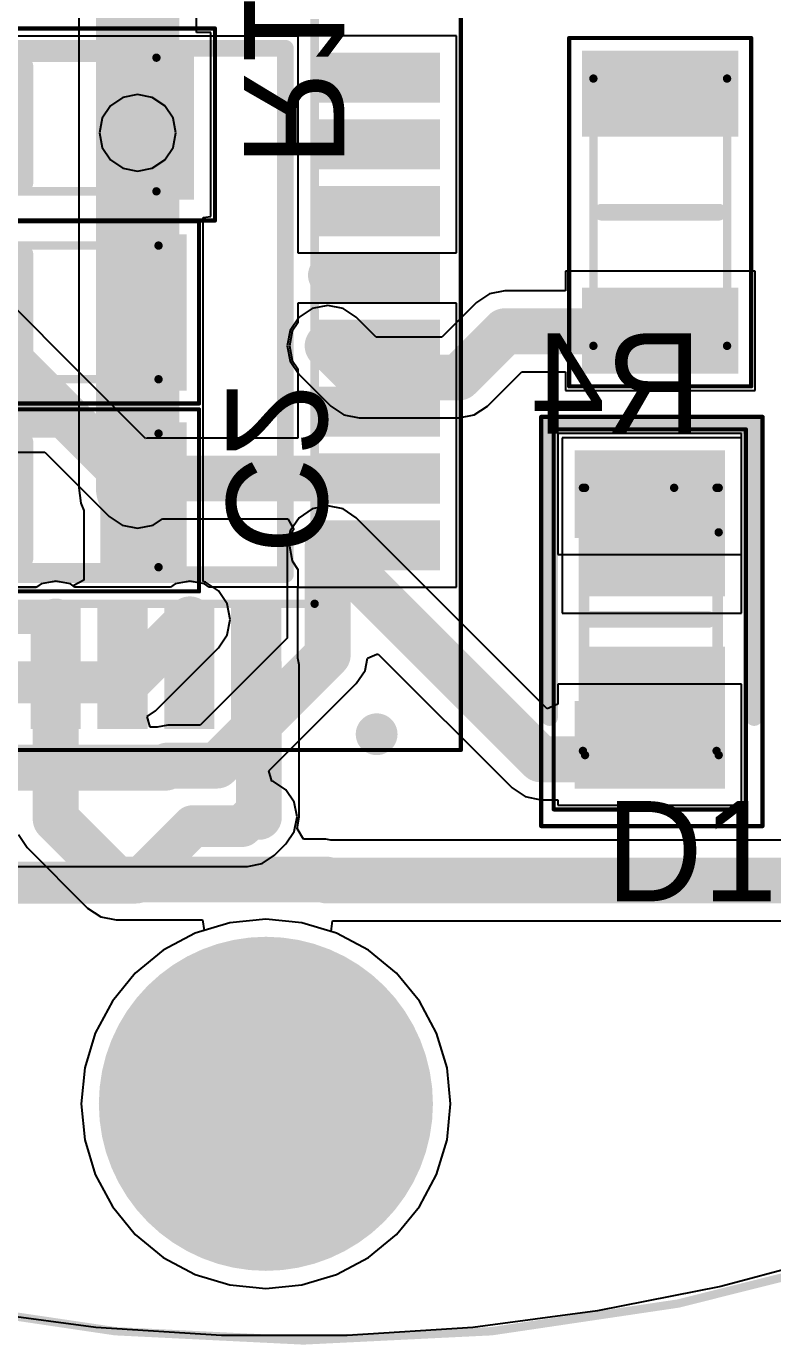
# Model space of a CAD drawing. Header units: millimetres. Extents: x 4.72 to 6.55, y 1.73 to 3.54.
# Drawn here: x 5.508 to 5.86, y 1.728 to 2.349 of the extents above; entities that cross this region are included whole.
import ezdxf

# ---------------------------------------------------------------- set-up
doc = ezdxf.new("R2010")
doc.units = ezdxf.units.MM
doc.header["$MEASUREMENT"] = 0
for name, color, linetype in [('BottomLayer', 5, 'Continuous'), ('BottomOverlay', 54, 'Continuous'), ('BottomPaste', 16, 'Continuous'), ('BottomSolder', 6, 'Continuous'), ('ConnectLayer', 7, 'Continuous'), ('Mechanical1', 6, 'Continuous'), ('Mechanical15', 56, 'Continuous'), ('Mechanical20', 56, 'Continuous'), ('MultiLayer', 9, 'Continuous'), ('TopLayer', 1, 'Continuous'), ('TopOverlay', 2, 'Continuous'), ('TopPaste', 8, 'Continuous'), ('TopSolder', 216, 'Continuous'), ('ViaHoleLayer', 16, 'Continuous')]:
    doc.layers.add(name, color=color, linetype=linetype)

# ---------------------------------------------------------------- blocks, each defined once
blk = doc.blocks.new('RESC3216X60N_B_9')
at = {"layer": 'BottomLayer'}
for points in [[(-0.07972, 0.03543), (-0.07972, -0.03543), (-0.03839, 0.03543), (-0.03839, -0.03543)], [(0.03839, 0.03543), (0.03839, -0.03543), (0.07972, 0.03543), (0.07972, -0.03543)]]:
    blk.add_solid(points, dxfattribs=at)
at = {"layer": 'BottomOverlay', "const_width": 0.00787}
blk.add_lwpolyline([(0, -0.02756), (0, 0.02756)], dxfattribs=at)
at = {"layer": 'BottomOverlay', "const_width": 0.00394}
for points in [[(-0.00197, 0.02756, 1), (0.00197, 0.02756, 1)], [(-0.00197, -0.02756, 1), (0.00197, -0.02756, 1)]]:
    blk.add_lwpolyline(points, format="xyb", close=True, dxfattribs=at)
at = {"layer": 'BottomPaste'}
for points in [[(-0.07972, 0.03543), (-0.07972, -0.03543), (-0.03839, 0.03543), (-0.03839, -0.03543)], [(0.03839, 0.03543), (0.03839, -0.03543), (0.07972, 0.03543), (0.07972, -0.03543)]]:
    blk.add_solid(points, dxfattribs=at)
at = {"layer": 'BottomSolder'}
for points in [[(-0.07972, 0.03543), (-0.07972, -0.03543), (-0.03839, 0.03543), (-0.03839, -0.03543)], [(0.03839, 0.03543), (0.03839, -0.03543), (0.07972, 0.03543), (0.07972, -0.03543)]]:
    blk.add_solid(points, dxfattribs=at)
at = {"layer": 'Mechanical15', "const_width": 0.00394}
for points in [[(0.06201, 0.0315), (-0.06201, 0.0315)], [(-0.06201, -0.0315), (-0.06201, 0.0315)], [(0.06201, -0.0315), (0.06201, 0.0315)], [(0.06201, -0.0315), (-0.06201, -0.0315)]]:
    blk.add_lwpolyline(points, dxfattribs=at)
at = {"layer": 'Mechanical15', "const_width": 0.00197}
for points in [[(-0.06299, 0.0315, 1), (-0.06102, 0.0315, 1)], [(-0.06299, 0.0315, 1), (-0.06102, 0.0315, 1)], [(0.06102, 0.0315, 1), (0.06299, 0.0315, 1)], [(0.06102, 0.0315, 1), (0.06299, 0.0315, 1)], [(-0.06299, -0.0315, 1), (-0.06102, -0.0315, 1)], [(-0.06299, -0.0315, 1), (-0.06102, -0.0315, 1)], [(0.06102, -0.0315, 1), (0.06299, -0.0315, 1)], [(0.06102, -0.0315, 1), (0.06299, -0.0315, 1)]]:
    blk.add_lwpolyline(points, format="xyb", close=True, dxfattribs=at)
at = {"layer": 'Mechanical20', "const_width": 0.00197}
for points in [[(0.08957, 0.04528), (-0.08957, 0.04528)], [(-0.08957, -0.04528), (-0.08957, 0.04528)], [(0.08957, -0.04528), (0.08957, 0.04528)], [(0.08957, -0.04528), (-0.08957, -0.04528)]]:
    blk.add_lwpolyline(points, dxfattribs=at)
at = {"layer": 'Mechanical20', "const_width": 0.000984}
for points in [[(-0.09006, 0.04528, 1), (-0.08907, 0.04528, 1)], [(-0.09006, 0.04528, 1), (-0.08907, 0.04528, 1)], [(0.08907, 0.04528, 1), (0.09006, 0.04528, 1)], [(0.08907, 0.04528, 1), (0.09006, 0.04528, 1)], [(-0.09006, -0.04528, 1), (-0.08907, -0.04528, 1)], [(-0.09006, -0.04528, 1), (-0.08907, -0.04528, 1)], [(0.08907, -0.04528, 1), (0.09006, -0.04528, 1)], [(0.08907, -0.04528, 1), (0.09006, -0.04528, 1)]]:
    blk.add_lwpolyline(points, format="xyb", close=True, dxfattribs=at)
blk = doc.blocks.new('LEDC3216X120NRED_12')
at = {"layer": 'Mechanical15', "const_width": 0.00394}
for points in [[(-0.06299, 0.01051), (-0.04201, 0.0315)], [(-0.06299, -0.0315), (-0.06299, 0.0315)], [(0.06299, 0.0315), (-0.06299, 0.0315)], [(0.06299, -0.0315), (0.06299, 0.0315)], [(0.06299, -0.0315), (-0.06299, -0.0315)]]:
    blk.add_lwpolyline(points, dxfattribs=at)
at = {"layer": 'Mechanical15', "const_width": 0.00197}
for points in [[(-0.06398, 0.0315, 1), (-0.06201, 0.0315, 1)], [(-0.06398, 0.0315, 1), (-0.06201, 0.0315, 1)], [(-0.04299, 0.0315, 1), (-0.04102, 0.0315, 1)], [(0.06201, 0.0315, 1), (0.06398, 0.0315, 1)], [(0.06201, 0.0315, 1), (0.06398, 0.0315, 1)], [(-0.06398, 0.01051, 1), (-0.06201, 0.01051, 1)], [(-0.06398, -0.0315, 1), (-0.06201, -0.0315, 1)], [(-0.06398, -0.0315, 1), (-0.06201, -0.0315, 1)], [(0.06201, -0.0315, 1), (0.06398, -0.0315, 1)], [(0.06201, -0.0315, 1), (0.06398, -0.0315, 1)]]:
    blk.add_lwpolyline(points, format="xyb", close=True, dxfattribs=at)
at = {"layer": 'Mechanical20', "const_width": 0.00197}
for points in [[(-0.09646, -0.05217), (-0.09646, 0.05217)], [(0.09646, 0.05217), (-0.09646, 0.05217)], [(0.09646, -0.05217), (0.09646, 0.05217)], [(0.09646, -0.05217), (-0.09646, -0.05217)]]:
    blk.add_lwpolyline(points, dxfattribs=at)
at = {"layer": 'Mechanical20', "const_width": 0.000984}
for points in [[(-0.09695, 0.05217, 1), (-0.09596, 0.05217, 1)], [(-0.09695, 0.05217, 1), (-0.09596, 0.05217, 1)], [(0.09596, 0.05217, 1), (0.09695, 0.05217, 1)], [(0.09596, 0.05217, 1), (0.09695, 0.05217, 1)], [(-0.09695, -0.05217, 1), (-0.09596, -0.05217, 1)], [(-0.09695, -0.05217, 1), (-0.09596, -0.05217, 1)], [(0.09596, -0.05217, 1), (0.09695, -0.05217, 1)], [(0.09596, -0.05217, 1), (0.09695, -0.05217, 1)]]:
    blk.add_lwpolyline(points, format="xyb", close=True, dxfattribs=at)
at = {"layer": 'TopLayer'}
for points in [[(-0.01181, -0.03445), (-0.01181, 0.03445), (-0.07874, -0.03445), (-0.07874, 0.03445)], [(0.07874, -0.03445), (0.07874, 0.03445), (0.01181, -0.03445), (0.01181, 0.03445)]]:
    blk.add_solid(points, dxfattribs=at)
at = {"layer": 'TopOverlay', "const_width": 0.00787}
for points in [[(-0.09252, -0.04823), (-0.09252, 0.04823)], [(0.04528, 0.04823), (-0.09252, 0.04823)], [(0.04528, -0.04823), (-0.09252, -0.04823)]]:
    blk.add_lwpolyline(points, dxfattribs=at)
at = {"layer": 'TopOverlay', "const_width": 0.00394}
for points in [[(-0.09449, 0.04823, 1), (-0.09055, 0.04823, 1)], [(-0.09449, 0.04823, 1), (-0.09055, 0.04823, 1)], [(0.04331, 0.04823, 1), (0.04724, 0.04823, 1)], [(-0.09449, -0.04823, 1), (-0.09055, -0.04823, 1)], [(-0.09449, -0.04823, 1), (-0.09055, -0.04823, 1)], [(0.04331, -0.04823, 1), (0.04724, -0.04823, 1)]]:
    blk.add_lwpolyline(points, format="xyb", close=True, dxfattribs=at)
at = {"layer": 'TopPaste'}
for points in [[(-0.01181, -0.03445), (-0.01181, 0.03445), (-0.07874, -0.03445), (-0.07874, 0.03445)], [(0.07874, -0.03445), (0.07874, 0.03445), (0.01181, -0.03445), (0.01181, 0.03445)]]:
    blk.add_solid(points, dxfattribs=at)
at = {"layer": 'TopSolder'}
for points in [[(-0.01181, -0.03445), (-0.01181, 0.03445), (-0.07874, -0.03445), (-0.07874, 0.03445)], [(0.07874, -0.03445), (0.07874, 0.03445), (0.01181, -0.03445), (0.01181, 0.03445)]]:
    blk.add_solid(points, dxfattribs=at)
blk = doc.blocks.new('QFP80P900X900X120_32N_20')
at = {"layer": 'Mechanical15', "const_width": 0.00394}
for points in [[(0.1378, -0.1378), (0.1378, 0.1378)], [(-0.1378, -0.1378), (0.1378, -0.1378)]]:
    blk.add_lwpolyline(points, dxfattribs=at)
at = {"layer": 'Mechanical15', "const_width": 0.00197}
blk.add_lwpolyline([(0.13681, -0.1378, 1), (0.13878, -0.1378, 1)], format="xyb", close=True, dxfattribs=at)
blk.add_lwpolyline([(0.13681, -0.1378, 1), (0.13878, -0.1378, 1)], format="xyb", close=True, dxfattribs=at)
at = {"layer": 'Mechanical20', "const_width": 0.00197}
for points in [[(0.20669, -0.20669), (0.20669, 0.20669)], [(-0.20669, -0.20669), (0.20669, -0.20669)]]:
    blk.add_lwpolyline(points, dxfattribs=at)
at = {"layer": 'Mechanical20', "const_width": 0.000984}
blk.add_lwpolyline([(0.2062, -0.20669, 1), (0.20719, -0.20669, 1)], format="xyb", close=True, dxfattribs=at)
blk.add_lwpolyline([(0.2062, -0.20669, 1), (0.20719, -0.20669, 1)], format="xyb", close=True, dxfattribs=at)
at = {"layer": 'TopLayer'}
for points in [[(0.1378, 0.09843), (0.19685, 0.09843), (0.1378, 0.12205), (0.19685, 0.12205)], [(0.1378, 0.06693), (0.19685, 0.06693), (0.1378, 0.09055), (0.19685, 0.09055)], [(0.1378, 0.03543), (0.19685, 0.03543), (0.1378, 0.05906), (0.19685, 0.05906)], [(0.1378, 0.00394), (0.19685, 0.00394), (0.1378, 0.02756), (0.19685, 0.02756)], [(0.1378, -0.02756), (0.19685, -0.02756), (0.1378, -0.00394), (0.19685, -0.00394)], [(0.1378, -0.05906), (0.19685, -0.05906), (0.1378, -0.03543), (0.19685, -0.03543)], [(0.1378, -0.09055), (0.19685, -0.09055), (0.1378, -0.06693), (0.19685, -0.06693)], [(0.1378, -0.12205), (0.19685, -0.12205), (0.1378, -0.09843), (0.19685, -0.09843)], [(0.02756, -0.19685), (0.02756, -0.1378), (0.00394, -0.19685), (0.00394, -0.1378)], [(0.05906, -0.19685), (0.05906, -0.1378), (0.03543, -0.19685), (0.03543, -0.1378)], [(0.09055, -0.19685), (0.09055, -0.1378), (0.06693, -0.19685), (0.06693, -0.1378)], [(0.12205, -0.19685), (0.12205, -0.1378), (0.09843, -0.19685), (0.09843, -0.1378)]]:
    blk.add_solid(points, dxfattribs=at)
at = {"layer": 'TopOverlay', "const_width": 0.00787}
for points in [[(-0.12402, 0.12402), (0.12402, 0.12402)], [(0.12402, -0.12402), (0.12402, 0.12402)], [(-0.12402, -0.12402), (0.12402, -0.12402)]]:
    blk.add_lwpolyline(points, dxfattribs=at)
at = {"layer": 'TopOverlay', "const_width": 0.00394}
for points in [[(0.12205, 0.12402, 1), (0.12598, 0.12402, 1)], [(0.12205, 0.12402, 1), (0.12598, 0.12402, 1)], [(0.12205, -0.12402, 1), (0.12598, -0.12402, 1)], [(0.12205, -0.12402, 1), (0.12598, -0.12402, 1)]]:
    blk.add_lwpolyline(points, format="xyb", close=True, dxfattribs=at)
at = {"layer": 'TopPaste'}
for points in [[(0.1378, 0.09843), (0.19685, 0.09843), (0.1378, 0.12205), (0.19685, 0.12205)], [(0.1378, 0.06693), (0.19685, 0.06693), (0.1378, 0.09055), (0.19685, 0.09055)], [(0.1378, 0.03543), (0.19685, 0.03543), (0.1378, 0.05906), (0.19685, 0.05906)], [(0.1378, 0.00394), (0.19685, 0.00394), (0.1378, 0.02756), (0.19685, 0.02756)], [(0.1378, -0.02756), (0.19685, -0.02756), (0.1378, -0.00394), (0.19685, -0.00394)], [(0.1378, -0.05906), (0.19685, -0.05906), (0.1378, -0.03543), (0.19685, -0.03543)], [(0.1378, -0.09055), (0.19685, -0.09055), (0.1378, -0.06693), (0.19685, -0.06693)], [(0.1378, -0.12205), (0.19685, -0.12205), (0.1378, -0.09843), (0.19685, -0.09843)], [(0.02756, -0.19685), (0.02756, -0.1378), (0.00394, -0.19685), (0.00394, -0.1378)], [(0.05906, -0.19685), (0.05906, -0.1378), (0.03543, -0.19685), (0.03543, -0.1378)], [(0.09055, -0.19685), (0.09055, -0.1378), (0.06693, -0.19685), (0.06693, -0.1378)], [(0.12205, -0.19685), (0.12205, -0.1378), (0.09843, -0.19685), (0.09843, -0.1378)]]:
    blk.add_solid(points, dxfattribs=at)
at = {"layer": 'TopSolder'}
for points in [[(0.1378, 0.09843), (0.19685, 0.09843), (0.1378, 0.12205), (0.19685, 0.12205)], [(0.1378, 0.06693), (0.19685, 0.06693), (0.1378, 0.09055), (0.19685, 0.09055)], [(0.1378, 0.03543), (0.19685, 0.03543), (0.1378, 0.05906), (0.19685, 0.05906)], [(0.1378, 0.00394), (0.19685, 0.00394), (0.1378, 0.02756), (0.19685, 0.02756)], [(0.1378, -0.02756), (0.19685, -0.02756), (0.1378, -0.00394), (0.19685, -0.00394)], [(0.1378, -0.05906), (0.19685, -0.05906), (0.1378, -0.03543), (0.19685, -0.03543)], [(0.1378, -0.09055), (0.19685, -0.09055), (0.1378, -0.06693), (0.19685, -0.06693)], [(0.1378, -0.12205), (0.19685, -0.12205), (0.1378, -0.09843), (0.19685, -0.09843)], [(0.02756, -0.19685), (0.02756, -0.1378), (0.00394, -0.19685), (0.00394, -0.1378)], [(0.05906, -0.19685), (0.05906, -0.1378), (0.03543, -0.19685), (0.03543, -0.1378)], [(0.09055, -0.19685), (0.09055, -0.1378), (0.06693, -0.19685), (0.06693, -0.1378)], [(0.12205, -0.19685), (0.12205, -0.1378), (0.09843, -0.19685), (0.09843, -0.1378)]]:
    blk.add_solid(points, dxfattribs=at)
blk = doc.blocks.new('RESC3216X60N_B_29')
at = {"layer": 'BottomLayer'}
for points in [[(-0.07972, 0.03543), (-0.07972, -0.03543), (-0.03839, 0.03543), (-0.03839, -0.03543)], [(0.03839, 0.03543), (0.03839, -0.03543), (0.07972, 0.03543), (0.07972, -0.03543)]]:
    blk.add_solid(points, dxfattribs=at)
at = {"layer": 'BottomOverlay', "const_width": 0.00787}
blk.add_lwpolyline([(0, 0.02756), (0, -0.02756)], dxfattribs=at)
at = {"layer": 'BottomOverlay', "const_width": 0.00394}
for points in [[(-0.00197, 0.02756, 1), (0.00197, 0.02756, 1)], [(-0.00197, -0.02756, 1), (0.00197, -0.02756, 1)]]:
    blk.add_lwpolyline(points, format="xyb", close=True, dxfattribs=at)
at = {"layer": 'BottomPaste'}
for points in [[(-0.07972, 0.03543), (-0.07972, -0.03543), (-0.03839, 0.03543), (-0.03839, -0.03543)], [(0.03839, 0.03543), (0.03839, -0.03543), (0.07972, 0.03543), (0.07972, -0.03543)]]:
    blk.add_solid(points, dxfattribs=at)
at = {"layer": 'BottomSolder'}
for points in [[(-0.07972, 0.03543), (-0.07972, -0.03543), (-0.03839, 0.03543), (-0.03839, -0.03543)], [(0.03839, 0.03543), (0.03839, -0.03543), (0.07972, 0.03543), (0.07972, -0.03543)]]:
    blk.add_solid(points, dxfattribs=at)
at = {"layer": 'Mechanical15', "const_width": 0.00394}
for points in [[(0.06201, 0.0315), (-0.06201, 0.0315)], [(-0.06201, 0.0315), (-0.06201, -0.0315)], [(0.06201, 0.0315), (0.06201, -0.0315)], [(0.06201, -0.0315), (-0.06201, -0.0315)]]:
    blk.add_lwpolyline(points, dxfattribs=at)
at = {"layer": 'Mechanical15', "const_width": 0.00197}
for points in [[(-0.06299, 0.0315, 1), (-0.06102, 0.0315, 1)], [(-0.06299, 0.0315, 1), (-0.06102, 0.0315, 1)], [(0.06102, 0.0315, 1), (0.06299, 0.0315, 1)], [(0.06102, 0.0315, 1), (0.06299, 0.0315, 1)], [(-0.06299, -0.0315, 1), (-0.06102, -0.0315, 1)], [(-0.06299, -0.0315, 1), (-0.06102, -0.0315, 1)], [(0.06102, -0.0315, 1), (0.06299, -0.0315, 1)], [(0.06102, -0.0315, 1), (0.06299, -0.0315, 1)]]:
    blk.add_lwpolyline(points, format="xyb", close=True, dxfattribs=at)
at = {"layer": 'Mechanical20', "const_width": 0.00197}
for points in [[(0.08957, 0.04528), (-0.08957, 0.04528)], [(-0.08957, 0.04528), (-0.08957, -0.04528)], [(0.08957, 0.04528), (0.08957, -0.04528)], [(0.08957, -0.04528), (-0.08957, -0.04528)]]:
    blk.add_lwpolyline(points, dxfattribs=at)
at = {"layer": 'Mechanical20', "const_width": 0.000984}
for points in [[(-0.09006, 0.04528, 1), (-0.08907, 0.04528, 1)], [(-0.09006, 0.04528, 1), (-0.08907, 0.04528, 1)], [(0.08907, 0.04528, 1), (0.09006, 0.04528, 1)], [(0.08907, 0.04528, 1), (0.09006, 0.04528, 1)], [(-0.09006, -0.04528, 1), (-0.08907, -0.04528, 1)], [(-0.09006, -0.04528, 1), (-0.08907, -0.04528, 1)], [(0.08907, -0.04528, 1), (0.09006, -0.04528, 1)], [(0.08907, -0.04528, 1), (0.09006, -0.04528, 1)]]:
    blk.add_lwpolyline(points, format="xyb", close=True, dxfattribs=at)
blk = doc.blocks.new('CAPC3216X170N_B_45')
at = {"layer": 'BottomLayer'}
for points in [[(-0.07618, 0.03681), (-0.07618, -0.03681), (-0.03563, 0.03681), (-0.03563, -0.03681)], [(0.03563, 0.03681), (0.03563, -0.03681), (0.07618, 0.03681), (0.07618, -0.03681)]]:
    blk.add_solid(points, dxfattribs=at)
at = {"layer": 'BottomOverlay', "const_width": 0.00787}
blk.add_lwpolyline([(0, 0.02756), (0, -0.02756)], dxfattribs=at)
at = {"layer": 'BottomOverlay', "const_width": 0.00394}
for points in [[(-0.00197, 0.02756, 1), (0.00197, 0.02756, 1)], [(-0.00197, -0.02756, 1), (0.00197, -0.02756, 1)]]:
    blk.add_lwpolyline(points, format="xyb", close=True, dxfattribs=at)
at = {"layer": 'BottomPaste'}
for points in [[(-0.07618, 0.03681), (-0.07618, -0.03681), (-0.03563, 0.03681), (-0.03563, -0.03681)], [(0.03563, 0.03681), (0.03563, -0.03681), (0.07618, 0.03681), (0.07618, -0.03681)]]:
    blk.add_solid(points, dxfattribs=at)
at = {"layer": 'BottomSolder'}
for points in [[(-0.07618, 0.03681), (-0.07618, -0.03681), (-0.03563, 0.03681), (-0.03563, -0.03681)], [(0.03563, 0.03681), (0.03563, -0.03681), (0.07618, 0.03681), (0.07618, -0.03681)]]:
    blk.add_solid(points, dxfattribs=at)
at = {"layer": 'Mechanical15', "const_width": 0.00394}
for points in [[(-0.06299, 0.0315), (0.06299, 0.0315)], [(-0.06299, 0.0315), (-0.06299, -0.0315)], [(0.06299, 0.0315), (0.06299, -0.0315)], [(-0.06299, -0.0315), (0.06299, -0.0315)]]:
    blk.add_lwpolyline(points, dxfattribs=at)
at = {"layer": 'Mechanical15', "const_width": 0.00197}
for points in [[(-0.06398, 0.0315, 1), (-0.06201, 0.0315, 1)], [(-0.06398, 0.0315, 1), (-0.06201, 0.0315, 1)], [(0.06201, 0.0315, 1), (0.06398, 0.0315, 1)], [(0.06201, 0.0315, 1), (0.06398, 0.0315, 1)], [(-0.06398, -0.0315, 1), (-0.06201, -0.0315, 1)], [(-0.06398, -0.0315, 1), (-0.06201, -0.0315, 1)], [(0.06201, -0.0315, 1), (0.06398, -0.0315, 1)], [(0.06201, -0.0315, 1), (0.06398, -0.0315, 1)]]:
    blk.add_lwpolyline(points, format="xyb", close=True, dxfattribs=at)
at = {"layer": 'Mechanical20', "const_width": 0.00197}
for points in [[(-0.08209, 0.04291), (0.08209, 0.04291)], [(-0.08209, 0.04291), (-0.08209, -0.04291)], [(0.08209, 0.04291), (0.08209, -0.04291)], [(-0.08209, -0.04291), (0.08209, -0.04291)]]:
    blk.add_lwpolyline(points, dxfattribs=at)
at = {"layer": 'Mechanical20', "const_width": 0.000984}
for points in [[(-0.08258, 0.04291, 1), (-0.08159, 0.04291, 1)], [(-0.08258, 0.04291, 1), (-0.08159, 0.04291, 1)], [(0.08159, 0.04291, 1), (0.08258, 0.04291, 1)], [(0.08159, 0.04291, 1), (0.08258, 0.04291, 1)], [(-0.08258, -0.04291, 1), (-0.08159, -0.04291, 1)], [(-0.08258, -0.04291, 1), (-0.08159, -0.04291, 1)], [(0.08159, -0.04291, 1), (0.08258, -0.04291, 1)], [(0.08159, -0.04291, 1), (0.08258, -0.04291, 1)]]:
    blk.add_lwpolyline(points, format="xyb", close=True, dxfattribs=at)
blk = doc.blocks.new('CAPC3216X170N_B_46')
at = {"layer": 'BottomLayer'}
for points in [[(-0.07618, 0.03681), (-0.07618, -0.03681), (-0.03563, 0.03681), (-0.03563, -0.03681)], [(0.03563, 0.03681), (0.03563, -0.03681), (0.07618, 0.03681), (0.07618, -0.03681)]]:
    blk.add_solid(points, dxfattribs=at)
at = {"layer": 'BottomOverlay', "const_width": 0.00787}
blk.add_lwpolyline([(0, 0.02756), (0, -0.02756)], dxfattribs=at)
at = {"layer": 'BottomOverlay', "const_width": 0.00394}
for points in [[(-0.00197, 0.02756, 1), (0.00197, 0.02756, 1)], [(-0.00197, -0.02756, 1), (0.00197, -0.02756, 1)]]:
    blk.add_lwpolyline(points, format="xyb", close=True, dxfattribs=at)
at = {"layer": 'BottomPaste'}
for points in [[(-0.07618, 0.03681), (-0.07618, -0.03681), (-0.03563, 0.03681), (-0.03563, -0.03681)], [(0.03563, 0.03681), (0.03563, -0.03681), (0.07618, 0.03681), (0.07618, -0.03681)]]:
    blk.add_solid(points, dxfattribs=at)
at = {"layer": 'BottomSolder'}
for points in [[(-0.07618, 0.03681), (-0.07618, -0.03681), (-0.03563, 0.03681), (-0.03563, -0.03681)], [(0.03563, 0.03681), (0.03563, -0.03681), (0.07618, 0.03681), (0.07618, -0.03681)]]:
    blk.add_solid(points, dxfattribs=at)
at = {"layer": 'Mechanical15', "const_width": 0.00394}
for points in [[(0.06299, 0.0315), (-0.06299, 0.0315)], [(-0.06299, 0.0315), (-0.06299, -0.0315)], [(0.06299, 0.0315), (0.06299, -0.0315)], [(0.06299, -0.0315), (-0.06299, -0.0315)]]:
    blk.add_lwpolyline(points, dxfattribs=at)
at = {"layer": 'Mechanical15', "const_width": 0.00197}
for points in [[(-0.06398, 0.0315, 1), (-0.06201, 0.0315, 1)], [(-0.06398, 0.0315, 1), (-0.06201, 0.0315, 1)], [(0.06201, 0.0315, 1), (0.06398, 0.0315, 1)], [(0.06201, 0.0315, 1), (0.06398, 0.0315, 1)], [(-0.06398, -0.0315, 1), (-0.06201, -0.0315, 1)], [(-0.06398, -0.0315, 1), (-0.06201, -0.0315, 1)], [(0.06201, -0.0315, 1), (0.06398, -0.0315, 1)], [(0.06201, -0.0315, 1), (0.06398, -0.0315, 1)]]:
    blk.add_lwpolyline(points, format="xyb", close=True, dxfattribs=at)
at = {"layer": 'Mechanical20', "const_width": 0.00197}
for points in [[(0.08209, 0.04291), (-0.08209, 0.04291)], [(-0.08209, 0.04291), (-0.08209, -0.04291)], [(0.08209, 0.04291), (0.08209, -0.04291)], [(0.08209, -0.04291), (-0.08209, -0.04291)]]:
    blk.add_lwpolyline(points, dxfattribs=at)
at = {"layer": 'Mechanical20', "const_width": 0.000984}
for points in [[(-0.08258, 0.04291, 1), (-0.08159, 0.04291, 1)], [(-0.08258, 0.04291, 1), (-0.08159, 0.04291, 1)], [(0.08159, 0.04291, 1), (0.08258, 0.04291, 1)], [(0.08159, 0.04291, 1), (0.08258, 0.04291, 1)], [(-0.08258, -0.04291, 1), (-0.08159, -0.04291, 1)], [(-0.08258, -0.04291, 1), (-0.08159, -0.04291, 1)], [(0.08159, -0.04291, 1), (0.08258, -0.04291, 1)], [(0.08159, -0.04291, 1), (0.08258, -0.04291, 1)]]:
    blk.add_lwpolyline(points, format="xyb", close=True, dxfattribs=at)
blk = doc.blocks.new('CAPC3216X170N_B_47')
at = {"layer": 'BottomLayer'}
for points in [[(-0.07618, 0.03681), (-0.07618, -0.03681), (-0.03563, 0.03681), (-0.03563, -0.03681)], [(0.03563, 0.03681), (0.03563, -0.03681), (0.07618, 0.03681), (0.07618, -0.03681)]]:
    blk.add_solid(points, dxfattribs=at)
at = {"layer": 'BottomOverlay', "const_width": 0.00787}
blk.add_lwpolyline([(0, 0.02756), (0, -0.02756)], dxfattribs=at)
at = {"layer": 'BottomOverlay', "const_width": 0.00394}
for points in [[(-0.00197, 0.02756, 1), (0.00197, 0.02756, 1)], [(-0.00197, -0.02756, 1), (0.00197, -0.02756, 1)]]:
    blk.add_lwpolyline(points, format="xyb", close=True, dxfattribs=at)
at = {"layer": 'BottomPaste'}
for points in [[(-0.07618, 0.03681), (-0.07618, -0.03681), (-0.03563, 0.03681), (-0.03563, -0.03681)], [(0.03563, 0.03681), (0.03563, -0.03681), (0.07618, 0.03681), (0.07618, -0.03681)]]:
    blk.add_solid(points, dxfattribs=at)
at = {"layer": 'BottomSolder'}
for points in [[(-0.07618, 0.03681), (-0.07618, -0.03681), (-0.03563, 0.03681), (-0.03563, -0.03681)], [(0.03563, 0.03681), (0.03563, -0.03681), (0.07618, 0.03681), (0.07618, -0.03681)]]:
    blk.add_solid(points, dxfattribs=at)
at = {"layer": 'Mechanical15', "const_width": 0.00394}
for points in [[(0.06299, 0.0315), (-0.06299, 0.0315)], [(-0.06299, 0.0315), (-0.06299, -0.0315)], [(0.06299, 0.0315), (0.06299, -0.0315)], [(0.06299, -0.0315), (-0.06299, -0.0315)]]:
    blk.add_lwpolyline(points, dxfattribs=at)
at = {"layer": 'Mechanical15', "const_width": 0.00197}
for points in [[(-0.06398, 0.0315, 1), (-0.06201, 0.0315, 1)], [(-0.06398, 0.0315, 1), (-0.06201, 0.0315, 1)], [(0.06201, 0.0315, 1), (0.06398, 0.0315, 1)], [(0.06201, 0.0315, 1), (0.06398, 0.0315, 1)], [(-0.06398, -0.0315, 1), (-0.06201, -0.0315, 1)], [(-0.06398, -0.0315, 1), (-0.06201, -0.0315, 1)], [(0.06201, -0.0315, 1), (0.06398, -0.0315, 1)], [(0.06201, -0.0315, 1), (0.06398, -0.0315, 1)]]:
    blk.add_lwpolyline(points, format="xyb", close=True, dxfattribs=at)
at = {"layer": 'Mechanical20', "const_width": 0.00197}
for points in [[(0.08209, 0.04291), (-0.08209, 0.04291)], [(-0.08209, 0.04291), (-0.08209, -0.04291)], [(0.08209, 0.04291), (0.08209, -0.04291)], [(0.08209, -0.04291), (-0.08209, -0.04291)]]:
    blk.add_lwpolyline(points, dxfattribs=at)
at = {"layer": 'Mechanical20', "const_width": 0.000984}
for points in [[(-0.08258, 0.04291, 1), (-0.08159, 0.04291, 1)], [(-0.08258, 0.04291, 1), (-0.08159, 0.04291, 1)], [(0.08159, 0.04291, 1), (0.08258, 0.04291, 1)], [(0.08159, 0.04291, 1), (0.08258, 0.04291, 1)], [(-0.08258, -0.04291, 1), (-0.08159, -0.04291, 1)], [(-0.08258, -0.04291, 1), (-0.08159, -0.04291, 1)], [(0.08159, -0.04291, 1), (0.08258, -0.04291, 1)], [(0.08159, -0.04291, 1), (0.08258, -0.04291, 1)]]:
    blk.add_lwpolyline(points, format="xyb", close=True, dxfattribs=at)

msp = doc.modelspace()

# ---------------------------------------------------------------- linework, layer by layer
at = {"layer": 'BottomLayer'}
for points, const_width in [([(5.56079, 2.29921), (5.56079, 2.41142)], 0.03937), ([(5.56079, 2.13189), (5.56079, 2.29921)], 0.03937), ([(5.71212, 2.18391), (5.73392, 2.20571)], 0.02165), ([(5.73392, 2.20571), (5.77437, 2.20571)], 0.02165), ([(5.77437, 2.20571), (5.77929, 2.21063)], 0.01378), ([(5.65036, 2.19882), (5.66526, 2.18391)], 0.02165), ([(5.66526, 2.18391), (5.71212, 2.18391)], 0.02165), ([(5.65036, 2.05315), (5.65036, 2.10433)], 0.02165), ([(5.65036, 2.10433), (5.75075, 2.00394)], 0.02165), ([(5.33244, 2.06988), (5.52217, 2.06988)], 0.01378), ([(5.55571, 2.0402), (5.58539, 2.06988)], 0.02165), ([(5.59819, 2.00098), (5.65036, 2.05315)], 0.02165), ([(5.21744, 2.0402), (5.55571, 2.0402)], 0.01969), ([(5.75075, 2.00394), (5.77929, 2.00394)], 0.02165), ([(5.20096, 2), (5.57398, 2)], 0.02165), ([(5.57398, 2), (5.57496, 2.00098)], 0.02165), ([(5.57496, 2.00098), (5.59819, 2.00098)], 0.02165), ([(5.56014, 1.9458), (5.58679, 1.97244)], 0.01969), ([(5.58679, 1.97244), (5.61001, 1.97244)], 0.01969), ([(5.61001, 1.97244), (5.61437, 1.9768)], 0.01969), ([(5.61437, 1.9768), (5.61792, 1.9768)], 0.01969), ([(5.19373, 1.9458), (5.56014, 1.9458)], 0.01969)]:
    msp.add_lwpolyline(points, dxfattribs=dict(at, const_width=const_width))
for points, const_width in [([(5.80217, 2.31772, 1), (5.81201, 2.31772, 1)], 0.00984), ([(5.55095, 2.29921, 1), (5.57063, 2.29921, 1)], 0.01969), ([(5.55095, 2.29921, 1), (5.57063, 2.29921, 1)], 0.01969), ([(5.55587, 2.29921, 1), (5.56571, 2.29921, 1)], 0.00984), ([(5.646, 2.23207, 1), (5.65584, 2.23207, 1)], 0.00984), ([(5.72851, 2.20571, 1), (5.73933, 2.20571, 1)], 0.01083), ([(5.72851, 2.20571, 1), (5.73933, 2.20571, 1)], 0.01083), ([(5.76896, 2.20571, 1), (5.77978, 2.20571, 1)], 0.01083), ([(5.77093, 2.20571, 1), (5.77782, 2.20571, 1)], 0.00689), ([(5.77585, 2.21063, 1), (5.78274, 2.21063, 1)], 0.00689), ([(5.64494, 2.19882, 1), (5.65577, 2.19882, 1)], 0.01083), ([(5.64543, 2.19882, 1), (5.65528, 2.19882, 1)], 0.00984), ([(5.65985, 2.18391, 1), (5.67068, 2.18391, 1)], 0.01083), ([(5.65985, 2.18391, 1), (5.67068, 2.18391, 1)], 0.01083), ([(5.70671, 2.18391, 1), (5.71754, 2.18391, 1)], 0.01083), ([(5.70671, 2.18391, 1), (5.71754, 2.18391, 1)], 0.01083), ([(5.55095, 2.13189, 1), (5.57063, 2.13189, 1)], 0.01969), ([(5.55587, 2.13189, 1), (5.56571, 2.13189, 1)], 0.00984), ([(5.77437, 2.12106, 1), (5.78421, 2.12106, 1)], 0.00984), ([(5.64494, 2.10433, 1), (5.65577, 2.10433, 1)], 0.01083), ([(5.64494, 2.10433, 1), (5.65577, 2.10433, 1)], 0.01083), ([(5.64543, 2.10433, 1), (5.65528, 2.10433, 1)], 0.00984), ([(5.51725, 2.06988, 1), (5.52709, 2.06988, 1)], 0.00984), ([(5.51872, 2.06988, 1), (5.52561, 2.06988, 1)], 0.00689), ([(5.57998, 2.06988, 1), (5.59081, 2.06988, 1)], 0.01083), ([(5.58047, 2.06988, 1), (5.59032, 2.06988, 1)], 0.00984), ([(5.64494, 2.05315, 1), (5.65577, 2.05315, 1)], 0.01083), ([(5.64494, 2.05315, 1), (5.65577, 2.05315, 1)], 0.01083), ([(5.5503, 2.0402, 1), (5.56112, 2.0402, 1)], 0.01083), ([(5.55079, 2.0402, 1), (5.56063, 2.0402, 1)], 0.00984), ([(5.66851, 2.01575, 1), (5.67836, 2.01575, 1)], 0.00984), ([(5.74534, 2.00394, 1), (5.75616, 2.00394, 1)], 0.01083), ([(5.74534, 2.00394, 1), (5.75616, 2.00394, 1)], 0.01083), ([(5.77388, 2.00394, 1), (5.78471, 2.00394, 1)], 0.01083), ([(5.56857, 2, 1), (5.57939, 2, 1)], 0.01083), ([(5.56857, 2, 1), (5.57939, 2, 1)], 0.01083), ([(5.56955, 2.00098, 1), (5.58038, 2.00098, 1)], 0.01083), ([(5.56955, 2.00098, 1), (5.58038, 2.00098, 1)], 0.01083), ([(5.59278, 2.00098, 1), (5.6036, 2.00098, 1)], 0.01083), ([(5.59278, 2.00098, 1), (5.6036, 2.00098, 1)], 0.01083), ([(5.58186, 1.97244, 1), (5.59171, 1.97244, 1)], 0.00984), ([(5.58186, 1.97244, 1), (5.59171, 1.97244, 1)], 0.00984), ([(5.60509, 1.97244, 1), (5.61493, 1.97244, 1)], 0.00984), ([(5.60509, 1.97244, 1), (5.61493, 1.97244, 1)], 0.00984), ([(5.60945, 1.9768, 1), (5.61929, 1.9768, 1)], 0.00984), ([(5.60945, 1.9768, 1), (5.61929, 1.9768, 1)], 0.00984), ([(5.613, 1.9768, 1), (5.62284, 1.9768, 1)], 0.00984), ([(5.613, 1.9768, 1), (5.62284, 1.9768, 1)], 0.00984), ([(5.55522, 1.9458, 1), (5.56506, 1.9458, 1)], 0.00984), ([(5.55522, 1.9458, 1), (5.56506, 1.9458, 1)], 0.00984), ([(5.58186, 1.84154, 1), (5.6606, 1.84154, 1)], 0.07874)]:
    msp.add_lwpolyline(points, format="xyb", close=True, dxfattribs=dict(at, const_width=const_width))
at = {"layer": 'BottomSolder', "const_width": 0.07874}
msp.add_lwpolyline([(5.58186, 1.84154, 1), (5.6606, 1.84154, 1)], format="xyb", close=True, dxfattribs=at)
at = {"layer": 'ConnectLayer'}
for p, q in [((5.58859, 2.34646), (5.58859, 2.41142)), ((5.53299, 2.3999), (5.53299, 2.29921)), ((5.63634, 2.34496), (5.63634, 2.34996)), ((5.49895, 2.34496), (5.63134, 2.34496)), ((5.59524, 2.34646), (5.58859, 2.34646)), ((5.59524, 2.25984), (5.59524, 2.34646)), ((5.63134, 2.34496), (5.63634, 2.34496)), ((5.63634, 2.34496), (5.63634, 2.33996)), ((5.64134, 2.34496), (5.63634, 2.34496)), ((5.71114, 2.34496), (5.64134, 2.34496)), ((5.71114, 2.30559), (5.71114, 2.34496)), ((5.63634, 2.33996), (5.63634, 2.30559)), ((5.54802, 2.31199), (5.5441, 2.30613)), ((5.55388, 2.3159), (5.54802, 2.31199)), ((5.56079, 2.31728), (5.55388, 2.3159)), ((5.5677, 2.3159), (5.56079, 2.31728)), ((5.57356, 2.31199), (5.5677, 2.3159)), ((5.57748, 2.30613), (5.57356, 2.31199)), ((5.5441, 2.30613), (5.54273, 2.29921)), ((5.57885, 2.29921), (5.57748, 2.30613)), ((5.63634, 2.30559), (5.63634, 2.27409)), ((5.71114, 2.27409), (5.71114, 2.30559)), ((5.53299, 2.29921), (5.53299, 2.13189)), ((5.54273, 2.29921), (5.5441, 2.2923)), ((5.57748, 2.2923), (5.57885, 2.29921)), ((5.5441, 2.2923), (5.54802, 2.28644)), ((5.57356, 2.28644), (5.57748, 2.2923)), ((5.54802, 2.28644), (5.55388, 2.28252)), ((5.55388, 2.28252), (5.56079, 2.28115)), ((5.56079, 2.28115), (5.5677, 2.28252)), ((5.5677, 2.28252), (5.57356, 2.28644)), ((5.63634, 2.27409), (5.63634, 2.2426)), ((5.71114, 2.2426), (5.71114, 2.27409)), ((5.59169, 2.25925), (5.59524, 2.25984)), ((5.59169, 2.16988), (5.59169, 2.25925)), ((5.53837, 2.18128), (5.47538, 2.24427)), ((5.63634, 2.2426), (5.71114, 2.2426)), ((5.85177, 2.23406), (5.7624, 2.23406)), ((5.7624, 2.23406), (5.7624, 2.22478)), ((5.85177, 2.17776), (5.85177, 2.23406)), ((5.73392, 2.22478), (5.72662, 2.22332)), ((5.7624, 2.22478), (5.73392, 2.22478)), ((5.73392, 2.22478), (5.73392, 2.22478)), ((5.71114, 2.21898), (5.63634, 2.21898)), ((5.63634, 2.21898), (5.63634, 2.20973)), ((5.72044, 2.21919), (5.70423, 2.20298)), ((5.71114, 2.17961), (5.71114, 2.21898)), ((5.72662, 2.22332), (5.72044, 2.21919)), ((5.63687, 2.2123), (5.63274, 2.20612)), ((5.64306, 2.21643), (5.63687, 2.2123)), ((5.65036, 2.21789), (5.64306, 2.21643)), ((5.65765, 2.21643), (5.65036, 2.21789)), ((5.66384, 2.2123), (5.65765, 2.21643)), ((5.67316, 2.20298), (5.66384, 2.2123)), ((5.63274, 2.20612), (5.63129, 2.19882)), ((5.63634, 2.20973), (5.63367, 2.20573)), ((5.63367, 2.20573), (5.63229, 2.19882)), ((5.70423, 2.20298), (5.67316, 2.20298)), ((5.63129, 2.19882), (5.63274, 2.19152)), ((5.63229, 2.19882), (5.63367, 2.19191)), ((5.63274, 2.19152), (5.63687, 2.18534)), ((5.63367, 2.19191), (5.63634, 2.18791)), ((5.63634, 2.18791), (5.63634, 2.15537)), ((5.56443, 2.15521), (5.53837, 2.18128)), ((5.53837, 2.18128), (5.53837, 2.18128)), ((5.63687, 2.18534), (5.65178, 2.17043)), ((5.72561, 2.17043), (5.74182, 2.18664)), ((5.74182, 2.18664), (5.7624, 2.18664)), ((5.7624, 2.18664), (5.7624, 2.17776)), ((5.71114, 2.14811), (5.71114, 2.17961)), ((5.7624, 2.17776), (5.85177, 2.17776)), ((5.59169, 2.0877), (5.59169, 2.16988)), ((5.65178, 2.17043), (5.65178, 2.17043)), ((5.65178, 2.17043), (5.65797, 2.1663)), ((5.71942, 2.1663), (5.72561, 2.17043)), ((5.65797, 2.1663), (5.66526, 2.16484)), ((5.66526, 2.16484), (5.71212, 2.16484)), ((5.71212, 2.16484), (5.71942, 2.1663)), ((5.84547, 2.15748), (5.75886, 2.15748)), ((5.75886, 2.15748), (5.75886, 2.10039)), ((5.84547, 2.10039), (5.84547, 2.15748)), ((5.5652, 2.15537), (5.56443, 2.15521)), ((5.63634, 2.15537), (5.5652, 2.15537)), ((5.84547, 2.15551), (5.76083, 2.15551)), ((5.76083, 2.15551), (5.76083, 2.07283)), ((5.84547, 2.07283), (5.84547, 2.15551)), ((5.43579, 2.14873), (5.51699, 2.14873)), ((5.51699, 2.14873), (5.54731, 2.11841)), ((5.71114, 2.11661), (5.71114, 2.14811)), ((5.53299, 2.13189), (5.53394, 2.1247)), ((5.53394, 2.1247), (5.53539, 2.12118)), ((5.53539, 2.12118), (5.53539, 2.08836)), ((5.64306, 2.12195), (5.63687, 2.11781)), ((5.65036, 2.1234), (5.64306, 2.12195)), ((5.65765, 2.12195), (5.65036, 2.1234)), ((5.66384, 2.11781), (5.65765, 2.12195)), ((5.54731, 2.11841), (5.55349, 2.11427)), ((5.55349, 2.11427), (5.56079, 2.11282)), ((5.56079, 2.11282), (5.56809, 2.11427)), ((5.56809, 2.11427), (5.57251, 2.11723)), ((5.57251, 2.11723), (5.63165, 2.11723)), ((5.63165, 2.11723), (5.63433, 2.11223)), ((5.63687, 2.11781), (5.63274, 2.11163)), ((5.75386, 2.02779), (5.66384, 2.11781)), ((5.71114, 2.08512), (5.71114, 2.11661)), ((5.63274, 2.11163), (5.63129, 2.10433)), ((5.63367, 2.11124), (5.63229, 2.10433)), ((5.63433, 2.11223), (5.63367, 2.11124)), ((5.63129, 2.10433), (5.63129, 2.06105)), ((5.63229, 2.10433), (5.63367, 2.09742)), ((5.75886, 2.10039), (5.84547, 2.10039)), ((5.63367, 2.09742), (5.63634, 2.09342)), ((5.52217, 2.08795), (5.51525, 2.08657)), ((5.52217, 2.08795), (5.51525, 2.08657)), ((5.52908, 2.08657), (5.52217, 2.08795)), ((5.52908, 2.08657), (5.52217, 2.08795)), ((5.53539, 2.08836), (5.53039, 2.08569)), ((5.58539, 2.08795), (5.57848, 2.08657)), ((5.59231, 2.08657), (5.58539, 2.08795)), ((5.63634, 2.09342), (5.63634, 2.09012)), ((5.63634, 2.09012), (5.63634, 2.08512)), ((5.51281, 2.08493), (5.3418, 2.08493)), ((5.51308, 2.08512), (5.3815, 2.08512)), ((5.51525, 2.08657), (5.51281, 2.08493)), ((5.51525, 2.08657), (5.51308, 2.08512)), ((5.53125, 2.08512), (5.52908, 2.08657)), ((5.53039, 2.08569), (5.52908, 2.08657)), ((5.57631, 2.08512), (5.53125, 2.08512)), ((5.57848, 2.08657), (5.57631, 2.08512)), ((5.59269, 2.0875), (5.59169, 2.0877)), ((5.59448, 2.08512), (5.59231, 2.08657)), ((5.59888, 2.08336), (5.59269, 2.0875)), ((5.63134, 2.08512), (5.59448, 2.08512)), ((5.60301, 2.07718), (5.59888, 2.08336)), ((5.63634, 2.08512), (5.63134, 2.08512)), ((5.63634, 2.08012), (5.63634, 2.08512)), ((5.63634, 2.08512), (5.64134, 2.08512)), ((5.64134, 2.08512), (5.71114, 2.08512)), ((5.60446, 2.06988), (5.60301, 2.07718)), ((5.63634, 2.05168), (5.63634, 2.08012)), ((5.60301, 2.06259), (5.60446, 2.06988)), ((5.76083, 2.07283), (5.84547, 2.07283)), ((5.63129, 2.06105), (5.59029, 2.02005)), ((5.59888, 2.0564), (5.60301, 2.06259)), ((5.56919, 2.02671), (5.59888, 2.0564)), ((5.63699, 2.04842), (5.63634, 2.05168)), ((5.66797, 2.04585), (5.6691, 2.05155)), ((5.6691, 2.05155), (5.67348, 2.05346)), ((5.67348, 2.05346), (5.67421, 2.05352)), ((5.67421, 2.05352), (5.73727, 1.99045)), ((5.63699, 1.9768), (5.63699, 2.04842)), ((5.63699, 2.04842), (5.63699, 2.04842)), ((5.66384, 2.03967), (5.66797, 2.04585)), ((5.6226, 1.99842), (5.66384, 2.03967)), ((5.84547, 2.03937), (5.75886, 2.03937)), ((5.75886, 2.03937), (5.75886, 2.02986)), ((5.84547, 1.98228), (5.84547, 2.03937)), ((5.56523, 2.02407), (5.56919, 2.02671)), ((5.75886, 2.02986), (5.75386, 2.02779)), ((5.56675, 2.01907), (5.56523, 2.02407)), ((5.57496, 2.02005), (5.57001, 2.01907)), ((5.59029, 2.02005), (5.57496, 2.02005)), ((5.57496, 2.02005), (5.57496, 2.02005)), ((5.57001, 2.01907), (5.56675, 2.01907)), ((5.62405, 1.99364), (5.6226, 1.99842)), ((5.62483, 1.99348), (5.62405, 1.99364)), ((5.63069, 1.98957), (5.62483, 1.99348)), ((5.63461, 1.98371), (5.63069, 1.98957)), ((5.73727, 1.99045), (5.74345, 1.98632)), ((5.63598, 1.9768), (5.63461, 1.98371)), ((5.74345, 1.98632), (5.75075, 1.98487)), ((5.75075, 1.98487), (5.75886, 1.98487)), ((5.75886, 1.98487), (5.75886, 1.98228)), ((5.75886, 1.98228), (5.84547, 1.98228)), ((5.63461, 1.96988), (5.63598, 1.9768)), ((5.6359, 1.97133), (5.63699, 1.9768)), ((5.63069, 1.96402), (5.63461, 1.96988)), ((5.63898, 1.96633), (5.6359, 1.97133)), ((5.50455, 1.9685), (5.50868, 1.96231)), ((5.62536, 1.95868), (5.63069, 1.96402)), ((5.64953, 1.96633), (5.63898, 1.96633)), ((5.6519, 1.96586), (5.64953, 1.96633)), ((5.86685, 1.96586), (5.6519, 1.96586)), ((5.50868, 1.96231), (5.53721, 1.93379)), ((5.6195, 1.95477), (5.62536, 1.95868)), ((5.18775, 1.95339), (5.61258, 1.95339)), ((5.61258, 1.95339), (5.6195, 1.95477)), ((5.53721, 1.93379), (5.5434, 1.92965)), ((5.5434, 1.92965), (5.55069, 1.9282)), ((5.55069, 1.9282), (5.5507, 1.9282)), ((5.5507, 1.9282), (5.59133, 1.9282)), ((5.60426, 1.9269), (5.58793, 1.92194)), ((5.59133, 1.9282), (5.59207, 1.9232)), ((5.62123, 1.92857), (5.60426, 1.9269)), ((5.63821, 1.9269), (5.62123, 1.92857)), ((5.65454, 1.92194), (5.63821, 1.9269)), ((5.65195, 1.92273), (5.6527, 1.92773)), ((5.6527, 1.92773), (5.87475, 1.92773)), ((5.58793, 1.92194), (5.57288, 1.9139)), ((5.58793, 1.92194), (5.57288, 1.9139)), ((5.59207, 1.9232), (5.58793, 1.92194)), ((5.65454, 1.92194), (5.65195, 1.92273)), ((5.66959, 1.9139), (5.65454, 1.92194)), ((5.66959, 1.9139), (5.65454, 1.92194)), ((5.57288, 1.9139), (5.55969, 1.90308)), ((5.57288, 1.9139), (5.55969, 1.90308)), ((5.68278, 1.90308), (5.66959, 1.9139)), ((5.68278, 1.90308), (5.66959, 1.9139)), ((5.55969, 1.90308), (5.54887, 1.88989)), ((5.55969, 1.90308), (5.54887, 1.88989)), ((5.6936, 1.88989), (5.68278, 1.90308)), ((5.6936, 1.88989), (5.68278, 1.90308)), ((5.54887, 1.88989), (5.54083, 1.87484)), ((5.54887, 1.88989), (5.54083, 1.87484)), ((5.70164, 1.87484), (5.6936, 1.88989)), ((5.70164, 1.87484), (5.6936, 1.88989)), ((5.54083, 1.87484), (5.53587, 1.85851)), ((5.54083, 1.87484), (5.53587, 1.85851)), ((5.7066, 1.85851), (5.70164, 1.87484)), ((5.7066, 1.85851), (5.70164, 1.87484)), ((5.53587, 1.85851), (5.5342, 1.84154)), ((5.53587, 1.85851), (5.5342, 1.84154)), ((5.70827, 1.84154), (5.7066, 1.85851)), ((5.70827, 1.84154), (5.7066, 1.85851)), ((5.5342, 1.84154), (5.53587, 1.82456)), ((5.5342, 1.84154), (5.53587, 1.82456)), ((5.7066, 1.82456), (5.70827, 1.84154)), ((5.7066, 1.82456), (5.70827, 1.84154)), ((5.53587, 1.82456), (5.54083, 1.80823)), ((5.53587, 1.82456), (5.54083, 1.80823)), ((5.70164, 1.80823), (5.7066, 1.82456)), ((5.70164, 1.80823), (5.7066, 1.82456)), ((5.54083, 1.80823), (5.54887, 1.79318)), ((5.54083, 1.80823), (5.54887, 1.79318)), ((5.6936, 1.79318), (5.70164, 1.80823)), ((5.6936, 1.79318), (5.70164, 1.80823)), ((5.54887, 1.79318), (5.55969, 1.77999)), ((5.54887, 1.79318), (5.55969, 1.77999)), ((5.68278, 1.77999), (5.6936, 1.79318)), ((5.68278, 1.77999), (5.6936, 1.79318)), ((5.55969, 1.77999), (5.57288, 1.76917)), ((5.55969, 1.77999), (5.57288, 1.76917)), ((5.66959, 1.76917), (5.68278, 1.77999)), ((5.66959, 1.76917), (5.68278, 1.77999)), ((5.57288, 1.76917), (5.58793, 1.76113)), ((5.57288, 1.76917), (5.58793, 1.76113)), ((5.65454, 1.76113), (5.66959, 1.76917)), ((5.65454, 1.76113), (5.66959, 1.76917)), ((5.89292, 1.77081), (5.83565, 1.75547)), ((5.89292, 1.77081), (5.83565, 1.75547)), ((5.58793, 1.76113), (5.60426, 1.75617)), ((5.58793, 1.76113), (5.60426, 1.75617)), ((5.63821, 1.75617), (5.65454, 1.76113)), ((5.63821, 1.75617), (5.65454, 1.76113)), ((5.60426, 1.75617), (5.62123, 1.7545)), ((5.60426, 1.75617), (5.62123, 1.7545)), ((5.62123, 1.7545), (5.63821, 1.75617)), ((5.62123, 1.7545), (5.63821, 1.75617)), ((5.83565, 1.75547), (5.7775, 1.7439)), ((5.83565, 1.75547), (5.7775, 1.7439)), ((5.54112, 1.73616), (5.48234, 1.7439)), ((5.54112, 1.73616), (5.48234, 1.7439)), ((5.7775, 1.7439), (5.71872, 1.73616)), ((5.7775, 1.7439), (5.71872, 1.73616)), ((5.60028, 1.73228), (5.54112, 1.73616)), ((5.60028, 1.73228), (5.54112, 1.73616)), ((5.71872, 1.73616), (5.65956, 1.73228)), ((5.71872, 1.73616), (5.65956, 1.73228)), ((5.65956, 1.73228), (5.60028, 1.73228)), ((5.65956, 1.73228), (5.60028, 1.73228))]:
    msp.add_line(p, q, dxfattribs=at)
at = {"layer": 'Mechanical1', "const_width": 0.00394}
msp.add_lwpolyline([(6.54443, 2.63551, 1), (4.73341, 2.63551, 1)], format="xyb", close=True, dxfattribs=at)
at = {"layer": 'MultiLayer'}
for points, const_width in [([(5.80217, 2.31772, 1), (5.81201, 2.31772, 1)], 0.00984), ([(5.55587, 2.29921, 1), (5.56571, 2.29921, 1)], 0.00984), ([(5.646, 2.23207, 1), (5.65584, 2.23207, 1)], 0.00984), ([(5.64543, 2.19882, 1), (5.65528, 2.19882, 1)], 0.00984), ([(5.55587, 2.13189, 1), (5.56571, 2.13189, 1)], 0.00984), ([(5.77437, 2.12106, 1), (5.78421, 2.12106, 1)], 0.00984), ([(5.64543, 2.10433, 1), (5.65528, 2.10433, 1)], 0.00984), ([(5.51725, 2.06988, 1), (5.52709, 2.06988, 1)], 0.00984), ([(5.58047, 2.06988, 1), (5.59032, 2.06988, 1)], 0.00984), ([(5.66851, 2.01575, 1), (5.67836, 2.01575, 1)], 0.00984), ([(5.613, 1.9768, 1), (5.62284, 1.9768, 1)], 0.00984), ([(5.58186, 1.84154, 1), (5.6606, 1.84154, 1)], 0.07874)]:
    msp.add_lwpolyline(points, format="xyb", close=True, dxfattribs=dict(at, const_width=const_width))
at = {"layer": 'TopLayer'}
for points, const_width in [([(5.80217, 2.31772, 1), (5.81201, 2.31772, 1)], 0.00984), ([(5.55587, 2.29921, 1), (5.56571, 2.29921, 1)], 0.00984), ([(5.646, 2.23207, 1), (5.65584, 2.23207, 1)], 0.00984), ([(5.64543, 2.19882, 1), (5.65528, 2.19882, 1)], 0.00984), ([(5.51947, 2.1678, 1), (5.5303, 2.1678, 1)], 0.01083), ([(5.51947, 2.1678, 1), (5.5303, 2.1678, 1)], 0.01083), ([(5.51947, 2.1678, 1), (5.5303, 2.1678, 1)], 0.01083), ([(5.55978, 2.1363, 1), (5.57061, 2.1363, 1)], 0.01083), ([(5.55978, 2.1363, 1), (5.57061, 2.1363, 1)], 0.01083), ([(5.66636, 2.1363, 1), (5.67719, 2.1363, 1)], 0.01083), ([(5.55538, 2.13189, 1), (5.5662, 2.13189, 1)], 0.01083), ([(5.55538, 2.13189, 1), (5.5662, 2.13189, 1)], 0.01083), ([(5.55587, 2.13189, 1), (5.56571, 2.13189, 1)], 0.00984), ([(5.77437, 2.12106, 1), (5.78421, 2.12106, 1)], 0.00984), ([(5.64543, 2.10433, 1), (5.65528, 2.10433, 1)], 0.00984), ([(5.51725, 2.06988, 1), (5.52709, 2.06988, 1)], 0.00984), ([(5.58047, 2.06988, 1), (5.59032, 2.06988, 1)], 0.00984), ([(5.51675, 2.04969, 1), (5.52758, 2.04969, 1)], 0.01083), ([(5.61124, 2.04969, 1), (5.62207, 2.04969, 1)], 0.01083), ([(5.61251, 2.04842, 1), (5.62333, 2.04842, 1)], 0.01083), ([(5.61251, 2.04842, 1), (5.62333, 2.04842, 1)], 0.01083), ([(5.66851, 2.01575, 1), (5.67836, 2.01575, 1)], 0.00984), ([(5.51675, 1.9758, 1), (5.52758, 1.9758, 1)], 0.01083), ([(5.51675, 1.9758, 1), (5.52758, 1.9758, 1)], 0.01083), ([(5.61251, 1.9768, 1), (5.62333, 1.9768, 1)], 0.01083), ([(5.613, 1.9768, 1), (5.62284, 1.9768, 1)], 0.00984), ([(5.54528, 1.94727, 1), (5.55611, 1.94727, 1)], 0.01083), ([(5.54528, 1.94727, 1), (5.55611, 1.94727, 1)], 0.01083), ([(5.64411, 1.94727, 1), (5.65494, 1.94727, 1)], 0.01083), ([(5.64411, 1.94727, 1), (5.65494, 1.94727, 1)], 0.01083), ([(5.64459, 1.9468, 1), (5.65541, 1.9468, 1)], 0.01083), ([(5.64459, 1.9468, 1), (5.65541, 1.9468, 1)], 0.01083), ([(5.58186, 1.84154, 1), (5.6606, 1.84154, 1)], 0.07874)]:
    msp.add_lwpolyline(points, format="xyb", close=True, dxfattribs=dict(at, const_width=const_width))
at = {"layer": 'TopLayer', "const_width": 0.02165}
for points in [[(5.46189, 2.23079), (5.52488, 2.1678)], [(5.43579, 2.1678), (5.52488, 2.1678)], [(5.52488, 2.1678), (5.56079, 2.13189)], [(5.56079, 2.13189), (5.5652, 2.1363)], [(5.5652, 2.1363), (5.67177, 2.1363)], [(5.52217, 1.9758), (5.52217, 2.04969)], [(5.61666, 2.04969), (5.61792, 2.04842)], [(5.61792, 1.9768), (5.61792, 2.04842)], [(5.52217, 1.9758), (5.55069, 1.94727)], [(5.55069, 1.94727), (5.64953, 1.94727)], [(5.64953, 1.94727), (5.65, 1.9468)], [(5.65, 1.9468), (5.87475, 1.9468)]]:
    msp.add_lwpolyline(points, dxfattribs=at)
at = {"layer": 'TopSolder', "const_width": 0.07874}
msp.add_lwpolyline([(5.58186, 1.84154, 1), (5.6606, 1.84154, 1)], format="xyb", close=True, dxfattribs=at)
at = {"layer": 'ViaHoleLayer'}
for points, const_width in [([(5.80413, 2.31772, 1), (5.81004, 2.31772, 1)], 0.00591), ([(5.55784, 2.29921, 1), (5.56374, 2.29921, 1)], 0.00591), ([(5.64797, 2.23207, 1), (5.65387, 2.23207, 1)], 0.00591), ([(5.6474, 2.19882, 1), (5.65331, 2.19882, 1)], 0.00591), ([(5.55784, 2.13189, 1), (5.56374, 2.13189, 1)], 0.00591), ([(5.77634, 2.12106, 1), (5.78225, 2.12106, 1)], 0.00591), ([(5.6474, 2.10433, 1), (5.65331, 2.10433, 1)], 0.00591), ([(5.51921, 2.06988, 1), (5.52512, 2.06988, 1)], 0.00591), ([(5.58244, 2.06988, 1), (5.58835, 2.06988, 1)], 0.00591), ([(5.67048, 2.01575, 1), (5.67639, 2.01575, 1)], 0.00591), ([(5.61497, 1.9768, 1), (5.62087, 1.9768, 1)], 0.00591), ([(5.58186, 1.84154, 1), (5.6606, 1.84154, 1)], 0.07874)]:
    msp.add_lwpolyline(points, format="xyb", close=True, dxfattribs=dict(at, const_width=const_width))

# ---------------------------------------------------------------- block references
for name, p, rotation in [('QFP80P900X900X120_32N_20', (5.50642, 2.21504), 360), ('RESC3216X60N_B_29', (5.50764, 2.30315), 180), ('CAPC3216X170N_B_45', (5.80709, 2.26181), 90), ('CAPC3216X170N_B_47', (5.50764, 2.21457), 180), ('CAPC3216X170N_B_46', (5.50764, 2.12598), 180), ('LEDC3216X120NRED_12', (5.80315, 2.0689), 270), ('RESC3216X60N_B_9', (5.80217, 2.06988), 270)]:
    msp.add_blockref(name, p, dxfattribs=dict(rotation=rotation))

# ---------------------------------------------------------------- texts
at = {"layer": 'BottomOverlay', "text_generation_flag": 2}
for s, p in [('R1', (5.61099, 2.28346)), ('C2', (5.60282, 2.10076))]:
    msp.add_text(s, height=0.047244, rotation=270, dxfattribs=at).set_placement(p)
msp.add_text('R4', height=0.047244, dxfattribs=at).set_placement((5.82677, 2.15748))
at = {"layer": 'TopOverlay'}
msp.add_text('D1', height=0.047244, dxfattribs=at).set_placement((5.7815, 1.93701))

doc.saveas('drawing.dxf')
